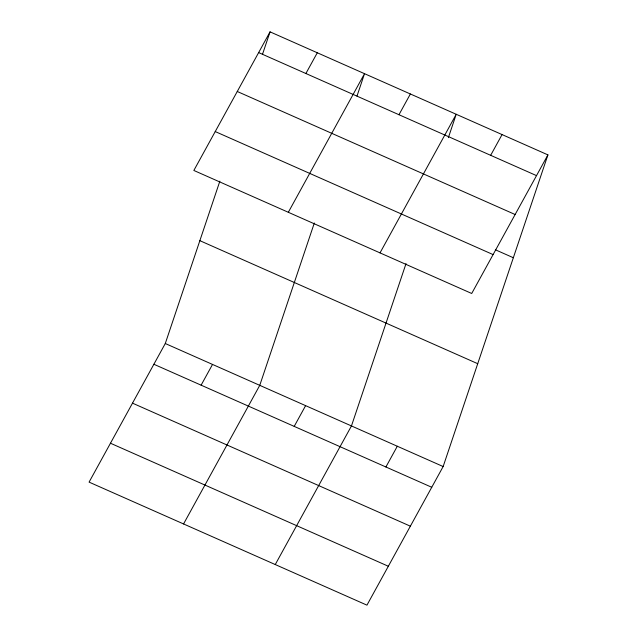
<?xml version="1.0" encoding="UTF-8"?>
<svg xmlns="http://www.w3.org/2000/svg" width="637" height="637" viewBox="0 0 637 637"><rect width="100%" height="100%" fill="white"/><g stroke="black" fill="none" stroke-linecap="round" stroke-linejoin="round"><path stroke-width="0.96" d="M547.916 154.879L471.714 293.482L193.847 170.461L270.048 31.85L547.916 154.879L443.153 466.539L366.952 605.15L89.084 482.121L165.286 343.518L219.853 181.179M262.508 54.288L270.048 31.85M314.328 223.006L259.761 385.345L183.56 523.948M356.983 96.115L364.523 73.677L288.322 212.288M406.024 263.607L351.457 425.946L275.256 564.549M448.36 137.656L456.219 114.278L380.018 252.889M305.887 73.51L317.29 52.767M201.117 385.17L212.519 364.428M398.969 114.724L410.371 93.981M294.206 426.384L305.609 405.642M490.665 155.317L502.067 134.574M385.903 466.985L397.305 446.242M258.646 52.592L536.513 175.621M237.267 91.489L515.134 214.518M495.363 249.768L513.342 257.73M215.234 131.564L493.102 254.593M199.859 240.667L477.726 363.695M165.286 343.518L443.153 466.539M153.883 364.26L431.751 487.281M132.496 403.149L410.363 526.178M110.464 443.225L388.331 566.253"/></g></svg>
